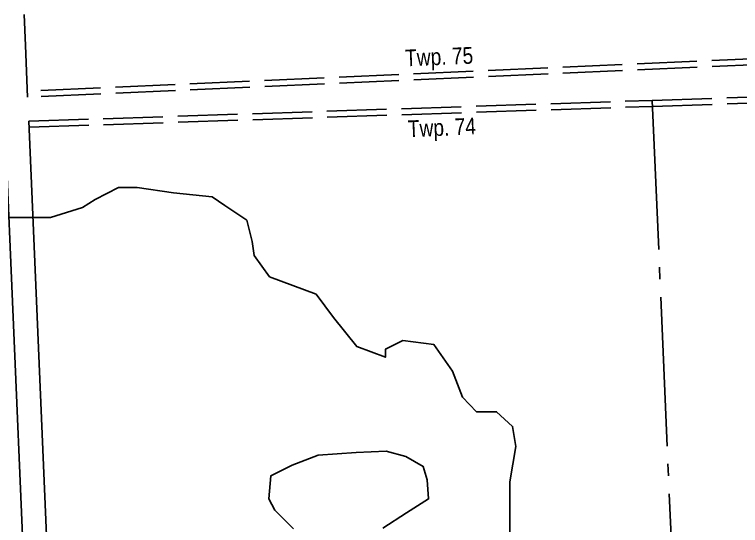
# Model space of a CAD drawing. Extents: x 687013 to 691013, y 6148394 to 6152111.
# Drawn here: x 689545 to 690153, y 6149864 to 6150292 of the extents above; entities that cross this region are included whole.
import ezdxf

# ---------------------------------------------------------------- set-up
doc = ezdxf.new("R2010")
doc.units = 0
doc.header["$LTSCALE"] = 5
doc.linetypes.add('foc-QUARTERLINE', pattern=[33, 25, -3, 2, -3])
doc.linetypes.add('foc-UNSURVEYED', pattern=[12.5, 10, -2.5])
for name, color, linetype in [('D-TXT', 6, 'Continuous'), ('L-SEC', 7, 'Continuous'), ('L-SECQ', 8, 'foc-QUARTERLINE'), ('L-USEC', 7, 'foc-UNSURVEYED'), ('WETLAND', 143, 'Continuous')]:
    doc.layers.add(name, color=color, linetype=linetype)
doc.styles.add('80L', font='', dxfattribs={"height": 10})
doc.styles.get('80L').set_extended_font_data('Arial Narrow')

msp = doc.modelspace()

# ---------------------------------------------------------------- linework, layer by layer
at = {"layer": 'L-SEC', "color": 255}
for p, q in [((689552.558, 6150292.181), (689553.677, 6150266.118)), ((689553.677, 6150266.118), (689555.529, 6150222.991)), ((689536.294, 6150202.057), (689575.784, 6149282.375)), ((689556.401, 6150202.683), (689625.424, 6148595.2))]:
    msp.add_line(p, q, dxfattribs=at)
at = {"layer": 'L-SECQ', "color": 255}
msp.add_line((690078.72, 6150220.167), (690113.364, 6149419.837), dxfattribs=at)
at = {"layer": 'L-USEC', "color": 255}
for p, q in [((690240.981, 6150258.6), (689555.243, 6150228.013)), ((690241.205, 6150253.576), (689555.529, 6150222.991)), ((690078.72, 6150220.167), (690878.052, 6150246.922)), ((690078.889, 6150215.141), (690878.22, 6150241.896)), ((689556.401, 6150202.683), (690078.72, 6150220.167)), ((689556.693, 6150197.66), (690078.889, 6150215.141))]:
    msp.add_line(p, q, dxfattribs=at)
at = {"layer": 'WETLAND', "linetype": 'Continuous'}
for points in [[(689538.992, 6150121.964), (689574.681, 6150121.964), (689601.447, 6150130.329), (689612.042, 6150137.02), (689631.559, 6150147.058), (689647.173, 6150147.058), (689677.843, 6150142.597), (689710.186, 6150139.251), (689720.781, 6150132.002), (689739.183, 6150119.734), (689743.644, 6150101.889), (689745.317, 6150090.179), (689758.143, 6150072.335), (689797.177, 6150057.836), (689811.676, 6150038.319), (689831.193, 6150013.783), (689855.171, 6150004.861), (689855.171, 6150011.552), (689869.67, 6150018.802), (689895.879, 6150015.456), (689911.492, 6149993.15), (689919.857, 6149971.403), (689931.567, 6149959.135), (689948.296, 6149959.135), (689961.68, 6149946.867), (689964.468, 6149930.138), (689959.449, 6149900.583), (689959.449, 6149872.144), (689959.449, 6149845.377)], [(689852.941, 6149861.548), (689873.016, 6149874.374), (689891.418, 6149886.084), (689890.302, 6149902.256), (689886.956, 6149913.409), (689872.458, 6149921.773), (689855.729, 6149926.234), (689830.635, 6149925.119), (689798.85, 6149922.888), (689777.102, 6149914.524), (689759.258, 6149905.602), (689757.585, 6149886.084), (689762.604, 6149876.605), (689778.218, 6149860.991)]]:
    msp.add_lwpolyline(points, dxfattribs=at)

# ---------------------------------------------------------------- texts
at = {"layer": 'D-TXT', "color": 255, "char_height": 13.9987, "attachment_point": 1, "rotation": 2.408023, "style": '80L'}
for s, insert in [('Twp. 75', (689871.428, 6150262.669)), ('Twp. 74', (689873.714, 6150203.326))]:
    msp.add_mtext_dynamic_manual_height_columns(s, width=101.38643, gutter_width=47.496, heights=[0], dxfattribs=dict(at, insert=insert))

doc.saveas('drawing.dxf')
